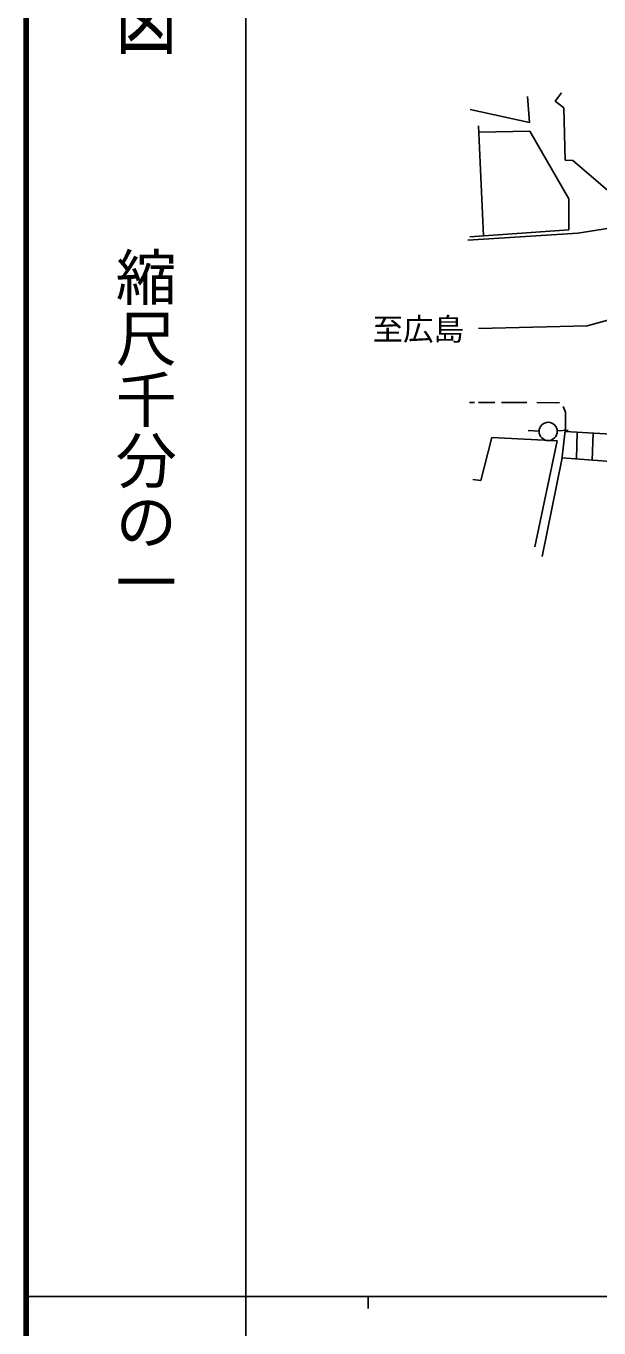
# Model space of a CAD drawing. Units: millimetres, scale not verified. Extents: x 40000 to 680000, y 20000 to 380000.
# Drawn here: x 40000 to 86907, y 202409 to 309074 of the extents above; entities that cross this region are included whole.
import ezdxf
from ezdxf.enums import TextEntityAlignment as Align

# ---------------------------------------------------------------- set-up
doc = ezdxf.new("R2010")
doc.units = ezdxf.units.MM
doc.header["$LTSCALE"] = 1000
for name, color, linetype, lineweight in [('M-BGD', 7, 'Continuous', 25), ('M-TTL', 2, 'Continuous', 140), ('M-TTL-BAND', 7, 'Continuous', 25)]:
    doc.layers.add(name, color=color, linetype=linetype, lineweight=lineweight)
doc.styles.add('@ＭＳ ゴシック', font='')
doc.styles.add('ＭＳ ゴシック', font='')
doc.styles.get('@ＭＳ ゴシック').set_extended_font_data('@MS Gothic')
doc.styles.get('ＭＳ ゴシック').set_extended_font_data('MS Gothic')

msp = doc.modelspace()

# ---------------------------------------------------------------- linework, layer by layer
at = {"layer": 'M-BGD'}
for p, q in [((81223, 301177), (81056, 303288)), ((83837, 303590), (83334, 302919)), ((76365, 302249), (81223, 301177)), ((83334, 302919), (84038, 302383)), ((84038, 302383), (84138, 298094)), ((77045, 300898), (77444, 291873)), ((81257, 300473), (77068, 300373)), ((84440, 294911), (81257, 300473)), ((84138, 298094), (84775, 298061)), ((84775, 298061), (90136, 293437)), ((84440, 292365), (84440, 294911)), ((76331, 291795), (84440, 292365)), ((85171, 292112), (90317, 292923)), ((76174, 291520), (85171, 292112)), ((85935, 284512), (108343, 290758)), ((77054, 284292), (85935, 284512)), ((76296, 278240), (76727, 278240)), ((77043, 278240), (78387, 278240)), ((78935, 278240), (80995, 278240)), ((81831, 278227), (83668, 278197)), ((83966, 277912), (84181, 277438)), ((84181, 277438), (84181, 276166)), ((77243, 271850), (78126, 275362)), ((78126, 275362), (83492, 275082)), ((82002, 275895), (81103, 275936)), ((83500, 275905), (84398, 275958)), ((84181, 276166), (83858, 273559)), ((84143, 275860), (90322, 275492)), ((85130, 275801), (85080, 273599)), ((86442, 275723), (86351, 273508)), ((83492, 275082), (81660, 266399)), ((83858, 273559), (82263, 265601)), ((83874, 273685), (89948, 273252)), ((76575, 271936), (77243, 271850))]:
    msp.add_line(p, q, dxfattribs=at)
msp.add_circle((82751, 275861), 746, dxfattribs=at)
at = {"layer": 'M-TTL'}
msp.add_line((40000, 380000), (40000, 20000), dxfattribs=at)
at = {"layer": 'M-TTL-BAND'}
for p, q in [((58000, 370000), (58000, 20000)), ((40000, 205000), (579000, 205000)), ((68000, 205000), (68000, 204000))]:
    msp.add_line(p, q, dxfattribs=at)

# ---------------------------------------------------------------- texts
at = {"layer": 'M-BGD', "style": 'ＭＳ ゴシック'}
msp.add_text('至広島', height=1833, dxfattribs=at).set_placement((68368, 282772), align=Align.BOTTOM_LEFT)
at = {"layer": 'M-TTL-BAND', "style": '@ＭＳ ゴシック', "width": 1.4}
msp.add_text('平  面  図', height=3666, rotation=270, dxfattribs=at).set_placement((49777, 306475), align=Align.MIDDLE_RIGHT)
at = {"layer": 'M-TTL-BAND', "style": '@ＭＳ ゴシック'}
msp.add_text('縮尺千分の一', height=3666, rotation=270, dxfattribs=at).set_placement((49777, 261030), align=Align.MIDDLE_RIGHT)

doc.saveas('drawing.dxf')
